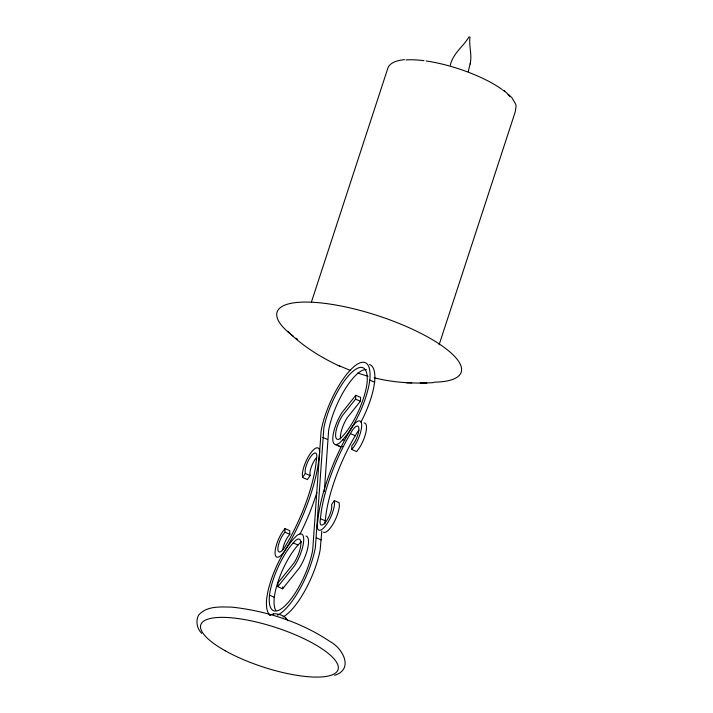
<?xml version="1.0" encoding="UTF-8"?>
<svg xmlns="http://www.w3.org/2000/svg" width="713" height="713" viewBox="0 0 713 713"><rect width="100%" height="100%" fill="white"/><g stroke="black" fill="none" stroke-linecap="round" stroke-linejoin="round"><path stroke-width="1.07" d="M364.165 422.978A17.353 5.552 -66.1 0 1 366.027 431.766A17.353 5.552 -66.1 0 1 359.085 448.343L356.607 451.596L351.794 449.466L351.83 445.866L353.871 443.183A11.729 3.752 -66.1 0 0 358.844 428.148A11.729 3.752 -66.1 0 0 352.338 430.34L350.413 433.602A83.795 26.791 -66.1 0 0 321.144 512.495L320.048 521.782A11.729 3.752 -66.1 0 0 325.609 522.157A11.729 3.752 -66.1 0 0 331.759 506.943L331.572 504.59L334.335 500.579L339.138 502.718L339.37 505.562A17.353 5.552 -66.1 0 1 332.962 524.144A17.353 5.552 -66.1 0 1 323.488 532.156M316.1 458.004A11.729 3.752 -66.1 0 0 309.932 473.218L310.11 475.58L307.348 479.573L302.544 477.443L305.307 473.441L305.119 471.088A11.729 3.752 -66.1 0 1 311.287 455.874A11.729 3.752 -66.1 0 1 316.83 456.302L315.707 465.625A83.795 26.791 -66.1 0 1 286.332 544.518L284.407 547.771A11.729 3.752 -66.1 0 1 277.91 549.919A11.729 3.752 -66.1 0 1 282.909 534.866L284.95 532.192L284.995 528.583L289.808 530.713L289.763 534.331L287.722 536.996A11.729 3.752 -66.1 0 0 282.776 549.652M305.93 536.024A22.237 7.112 -66.1 0 1 299.335 567.967L282.615 588.813L277.803 586.683L278.052 582.815L294.041 562.949A16.64 5.321 -66.1 0 0 300.886 544.277A16.64 5.321 -66.1 0 0 295.458 540.579L293.23 542.905A41.131 13.146 -66.1 0 0 270.129 591.095L269.469 595.15A44.482 14.224 -66.1 0 0 286.528 604.312A44.482 14.224 -66.1 0 0 312.686 550.195L321.144 430.75A50.079 16.016 -66.1 0 1 350.591 369.824A50.079 16.016 -66.1 0 1 369.806 380.091L374.619 382.221L373.808 387.123A46.666 14.92 -66.1 0 1 360.885 422.194M282.615 588.813L282.74 586.888M277.491 615.185A50.079 16.016 -66.1 0 0 315.351 547.709L323.818 428.255A44.482 14.224 -66.1 0 1 349.976 374.129A44.482 14.224 -66.1 0 1 367.035 383.3L366.366 387.355A41.131 13.146 -66.1 0 1 343.274 435.536L341.046 437.871A16.64 5.321 -66.1 0 1 335.618 434.172A16.64 5.321 -66.1 0 1 342.463 415.501L355.573 399.137L355.823 395.269L360.626 397.399L360.386 401.267L347.267 417.64A16.64 5.321 -66.1 0 0 340.52 438.958M283.114 616.905A50.079 16.016 -66.1 0 0 320.164 549.839L321.821 531.158M324.335 491.409L328.631 430.385A44.482 14.224 -66.1 0 1 345.065 389.173A44.482 14.224 -66.1 0 1 366.322 369.539M470.001 37.085C468.744 45.445 471.908 53.725 470.473 62.067M324.861 523.912L325.957 514.617A83.795 26.791 -66.1 0 1 355.226 435.732L357.151 432.479A11.729 3.752 -66.1 0 1 358.969 430.135M468.236 71.514L470.286 63.314M470.197 64.001L470.562 61.407M275.779 610.435A44.482 14.224 -66.1 0 1 274.282 597.28L274.942 593.225A41.131 13.146 -66.1 0 1 298.043 545.044L300.262 542.709A16.64 5.321 -66.1 0 1 301.581 541.746M369.806 380.091L368.995 384.993A46.666 14.92 -66.1 0 1 342.81 439.663L340.083 442.515A22.237 7.112 -66.1 0 1 332.828 437.568A22.237 7.112 -66.1 0 1 341.973 412.622L355.823 395.269M450.331 65.213C452.817 53.457 463.29 46.621 469.083 36.8M311.385 302.16L388.211 67.111C391.375 61.594 398.781 60.257 404.476 59.651M439.11 344.771L515.249 111.843L516.096 105.872L515.695 104.169L511.845 97.654L503.975 90.524M351.794 449.466L354.272 446.213A17.353 5.552 -66.1 0 0 361.634 423.968A17.353 5.552 -66.1 0 0 352.008 427.212L349.584 431.312A89.294 28.547 -66.1 0 0 318.444 515.321L317.24 525.383A17.353 5.552 -66.1 0 0 325.467 525.936A17.353 5.552 -66.1 0 0 334.566 503.431L334.335 500.579M284.995 528.583L282.526 531.827A17.353 5.552 -66.1 0 0 275.129 554.081A17.353 5.552 -66.1 0 0 284.728 550.917L287.152 546.826A89.294 28.547 -66.1 0 0 318.417 462.799L319.638 452.719A17.353 5.552 -66.1 0 0 311.438 452.078A17.353 5.552 -66.1 0 0 302.321 474.582L302.544 477.443M277.803 586.683L294.522 565.828A22.237 7.112 -66.1 0 0 303.676 540.882A22.237 7.112 -66.1 0 0 296.412 535.935L293.694 538.787A46.684 14.928 -66.1 0 0 267.5 593.457L266.698 598.359A50.079 16.016 -66.1 0 0 270.263 615.266M334.584 675.345C354.12 669.311 342.819 648.269 330.164 641.629C301.153 622.11 266.822 611.041 232.215 607.146L231.315 607.102C220.174 606.941 206.61 605.756 198.553 615.185C195.522 621.353 196.931 628.376 201.672 633.358M269.487 615.061L273.587 613.973M374.129 377.738C393.469 382.694 413.602 383.808 433.477 382.623M406.544 382.801L411.802 382.854M420.153 382.899L426.829 382.961M357.659 373.051L368.024 376.268M338.256 365.395L350.582 370.519M355.573 399.137L360.386 401.267M350.413 433.602L355.226 435.732M342.81 439.663L344.736 440.518M322.802 437.372L327.615 439.502M335.377 444.555L340.19 446.695M305.307 473.441L310.11 475.58M320.449 518.672L325.253 520.802M316.456 537.86L321.26 539.991M284.95 532.192L289.763 534.331M293.23 542.905L298.043 545.044M269.469 595.15L274.282 597.289M340.671 366.589C321.305 357.757 302.927 346.34 287.731 331.313M285.512 617.672L288.07 620.827M405.938 59.945A63.947 18.378 18.1 0 1 423.932 60.676M426.133 60.97A63.947 18.378 18.1 0 1 501.952 89.41M502.718 89.981A63.947 18.378 18.1 0 1 504.67 91.487M508.066 94.472A63.947 18.378 18.1 0 1 510.116 96.629M293.551 336.42A96.834 27.825 18.1 0 1 311.902 302.223A96.834 27.825 18.1 0 1 438.504 343.461A96.834 27.825 18.1 0 1 433.967 382.168M297.597 339.308A96.834 27.825 18.1 0 1 295.931 338.149M316.848 492.505A89.294 28.547 -66.1 0 1 300.004 534.18M369.486 364.566A50.079 16.016 -66.1 0 1 374.619 382.221M342.329 446.356A22.237 7.112 -66.1 0 1 338.63 445.634M273.088 614.33A6.765 1.943 18.1 0 1 281.377 615.194A6.765 1.943 18.1 0 1 285.307 619.16M225.246 650.782A72.191 20.748 18.1 0 0 337.329 671.138A72.191 20.748 18.1 0 0 245.7 619.775A72.191 20.748 18.1 0 0 225.246 650.782"/></g></svg>
